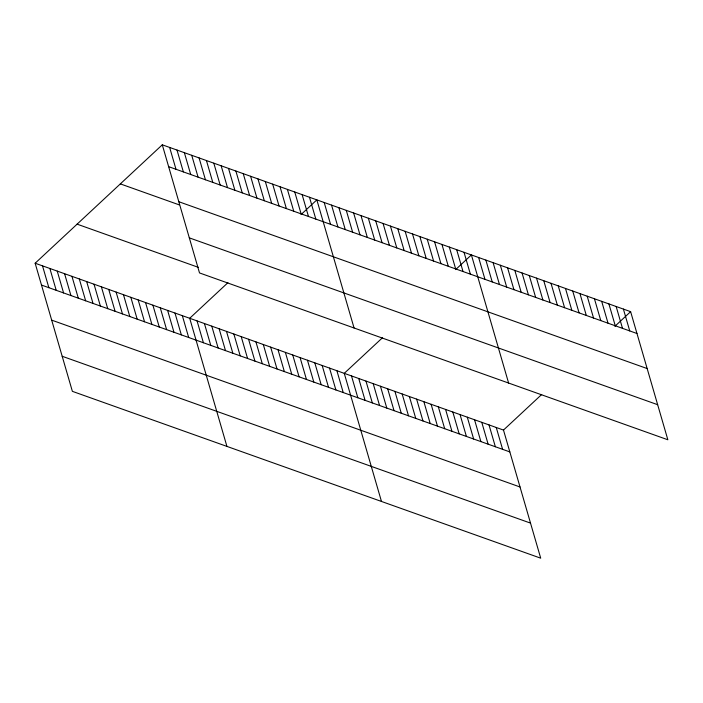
<?xml version="1.0" encoding="UTF-8"?>
<svg xmlns="http://www.w3.org/2000/svg" width="703" height="703" viewBox="0 0 703 703"><rect width="100%" height="100%" fill="white"/><g stroke="black" fill="none" stroke-linecap="round" stroke-linejoin="round"><path stroke-width="1.05" d="M35.15 263.23L503.489 430.069L540.712 558.182L72.374 391.343L35.15 263.23L162.288 144.818L630.626 311.657L667.85 439.77L199.511 272.931L162.288 144.818M227.913 282.694L189.705 318.283L226.928 446.405M301.104 214.529L316.842 199.872L354.066 327.993M382.467 337.756L344.259 373.337L381.474 501.459M455.658 269.583L471.397 254.934L508.612 383.047M503.489 430.069L541.697 394.48M614.897 326.306L630.626 311.657M168.632 166.655L636.971 333.503M178.826 201.726L647.164 368.565M120.336 183.887L179.212 204.863M189.318 237.86L657.665 404.7M77.102 224.152L198.536 267.412M41.495 285.066L509.833 451.906M51.688 320.137L520.027 486.977M62.18 356.272L530.528 523.111M623.394 309.074L629.739 330.92M616.153 306.499L622.498 328.345M608.912 303.924L615.257 325.761M601.68 301.341L608.025 323.187M594.439 298.766L600.784 320.603M587.198 296.183L593.543 318.028M579.966 293.608L586.311 315.454M572.725 291.024L579.07 312.87M565.484 288.45L571.829 310.295M558.252 285.875L564.597 307.712M551.011 283.291L557.356 305.137M543.77 280.717L550.115 302.554M536.538 278.133L542.883 299.979M529.297 275.558L535.642 297.404M522.057 272.975L528.401 294.821M514.824 270.4L521.169 292.246M507.584 267.825L513.928 289.662M500.343 265.242L506.687 287.088M493.111 262.667L499.455 284.513M485.87 260.084L492.214 281.929M478.629 257.509L484.973 279.355M464.033 252.307L470.377 274.152M456.669 249.688L463.022 271.534M449.314 247.061L455.658 268.906M496.256 427.486L502.601 449.331M441.95 244.442L448.303 266.288M489.016 424.911L495.36 446.757M434.595 241.823L440.939 263.66M481.775 422.327L488.119 444.173M427.231 239.196L433.584 261.041M474.543 419.753L480.887 441.598M419.876 236.577L426.22 258.423M467.302 417.178L473.646 439.015M412.512 233.958L418.865 255.795M460.061 414.594L466.405 436.44M405.156 231.331L411.501 253.177M452.829 412.02L459.173 433.856M397.793 228.712L404.146 250.558M445.588 409.436L451.932 431.282M390.437 226.094L396.782 247.931M438.347 406.861L444.691 428.707M383.073 223.466L389.427 245.312M431.115 404.278L437.459 426.123M375.718 220.847L382.063 242.693M423.874 401.703L430.218 423.549M368.354 218.229L374.708 240.066M416.633 399.128L422.978 420.965M360.999 215.601L367.344 237.447M409.401 396.545L415.745 418.39M353.635 212.983L359.98 234.828M402.16 393.97L408.505 415.816M346.28 210.364L352.625 232.201M394.919 391.386L401.264 413.232M338.916 207.737L345.261 229.582M387.687 388.812L394.031 410.657M331.561 205.118L337.906 226.964M380.446 386.237L386.791 408.074M324.197 202.49L330.542 224.336M373.205 383.653L379.55 405.499M365.973 381.079L372.318 402.916M309.478 197.253L315.823 219.09M358.732 378.495L365.077 400.341M302.123 194.626L308.468 216.471M351.491 375.92L357.836 397.766M294.759 192.007L301.104 213.853M287.404 189.388L293.749 211.225M336.895 370.718L343.24 392.564M280.04 186.761L286.385 208.606M329.54 368.1L335.885 389.937M272.685 184.142L279.029 205.988M322.176 365.472L328.521 387.318M265.321 181.523L271.666 203.36M314.812 362.853L321.166 384.699M257.966 178.896L264.31 200.742M307.457 360.235L313.802 382.072M250.602 176.277L256.947 198.123M300.093 357.607L306.446 379.453M243.247 173.659L249.591 195.496M292.738 354.989L299.083 376.834M235.883 171.031L242.227 192.877M285.374 352.37L291.727 374.207M228.528 168.412L234.872 190.258M278.019 349.743L284.364 371.588M221.164 165.794L227.508 187.631M270.655 347.124L277.008 368.97M213.809 163.166L220.153 185.012M263.3 344.505L269.644 366.342M206.445 160.548L212.789 182.393M255.936 341.878L262.289 363.723M199.09 157.92L205.434 179.766M248.581 339.259L254.925 361.105M191.726 155.301L198.07 177.147M241.217 336.632L247.57 358.477M184.371 152.683L190.715 174.52M233.862 334.013L240.206 355.859M177.007 150.055L183.351 171.901M226.498 331.394L232.842 353.231M169.643 147.437L175.996 169.282M219.143 328.767L225.487 350.612M211.779 326.148L218.123 347.994M204.424 323.529L210.768 345.366M197.06 320.902L203.404 342.748M182.341 315.665L188.685 337.502M174.985 313.037L181.33 334.883M167.622 310.418L173.966 332.264M160.266 307.8L166.611 329.637M152.903 305.172L159.247 327.018M145.547 302.554L151.892 324.399M138.183 299.935L144.528 321.772M130.828 297.307L137.173 319.153M123.464 294.689L129.809 316.535M116.109 292.07L122.454 313.907M108.745 289.443L115.09 311.288M101.39 286.824L107.735 308.67M94.026 284.197L100.371 306.042M86.671 281.578L93.016 303.424M79.307 278.959L85.652 300.796M71.952 276.332L78.297 298.177M64.588 273.713L70.933 295.559M57.233 271.094L63.578 292.931M49.869 268.467L56.214 290.313M42.514 265.848L48.859 287.694"/></g></svg>
